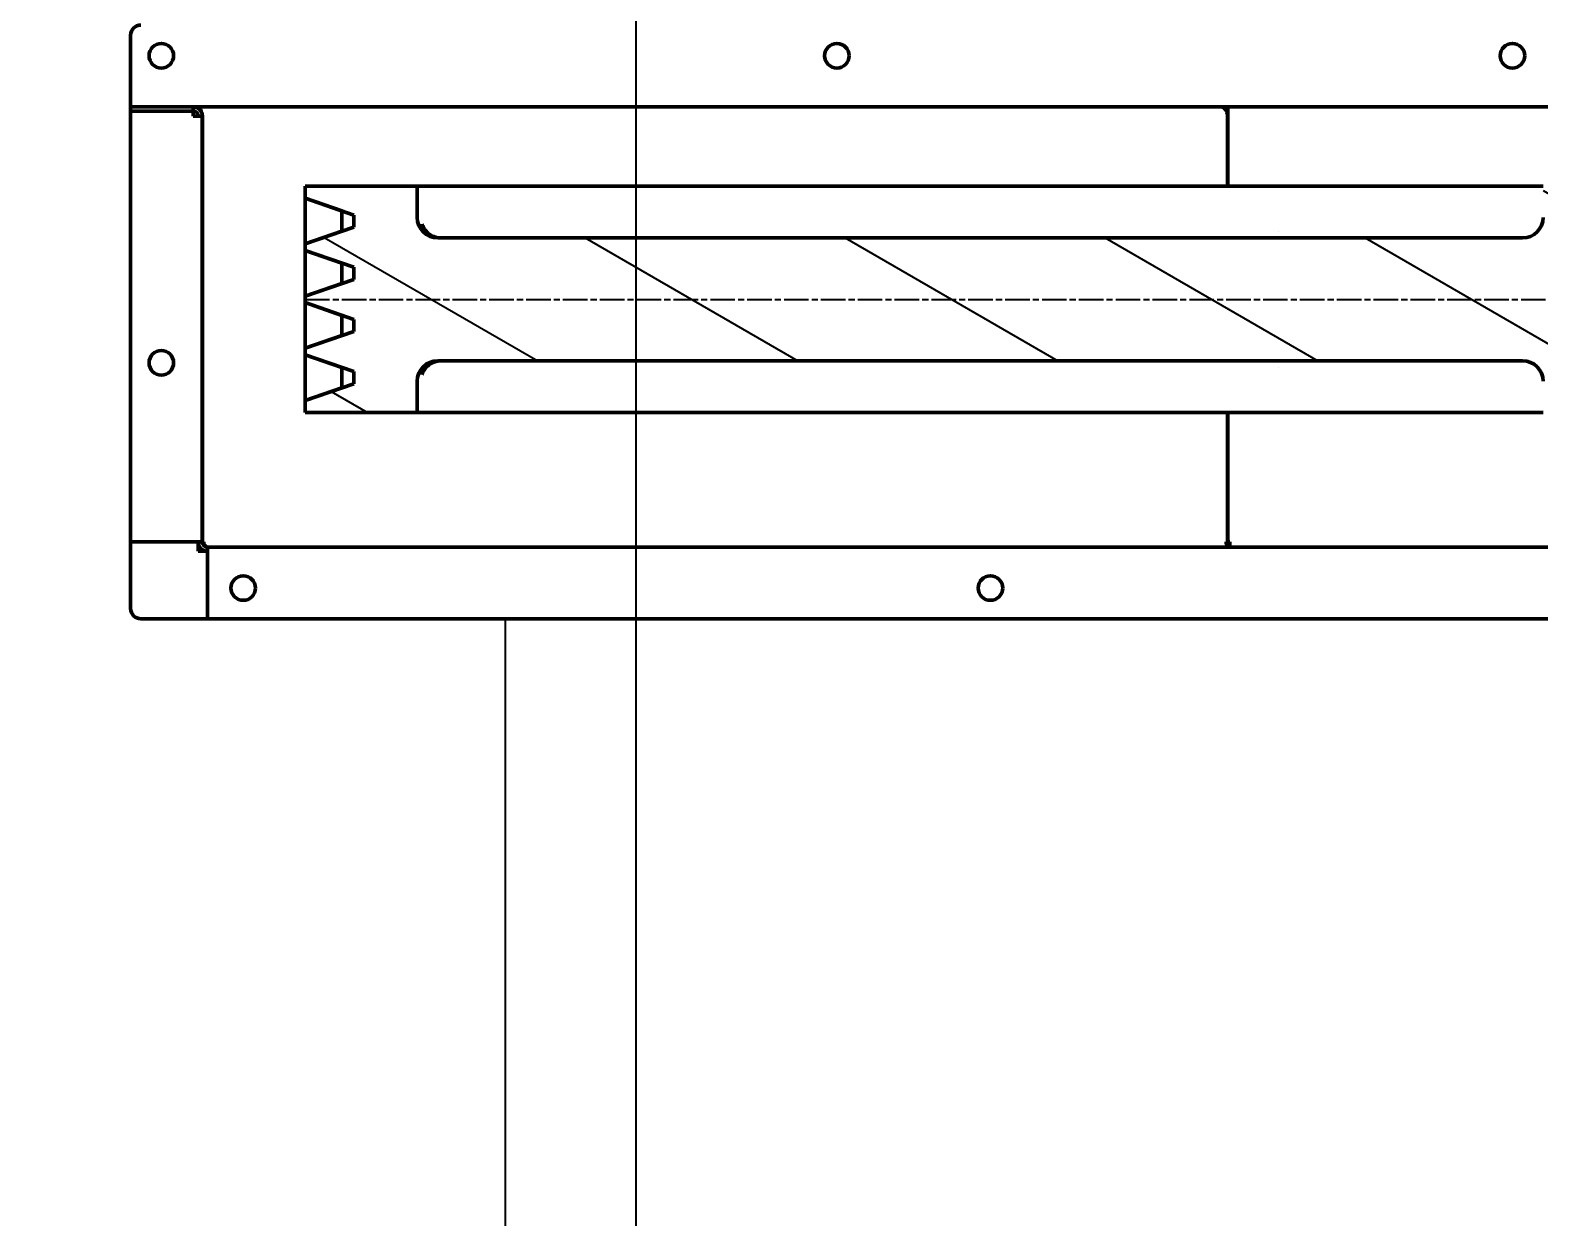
# Model space of a CAD drawing. Header units: millimetres. Extents: x 39335 to 110675, y -13954 to 36506.
# Drawn here: x 51613 to 52350, y 20642 to 21221 of the extents above; entities that cross this region are included whole.
import ezdxf

# ---------------------------------------------------------------- set-up
doc = ezdxf.new("R2010")
doc.units = ezdxf.units.MM
doc.linetypes.add('AM_ISO08W050', pattern=[18, 12, -1.5, 3, -1.5])
for name, color, linetype, lineweight in [('AM_0', 7, 'Continuous', 50), ('AM_7', 4, 'AM_ISO08W050', 25), ('AM_8', 1, 'Continuous', 25), ('CAXA4', 3, 'Continuous', 25), ('RED', 1, 'Continuous', 9)]:
    doc.layers.add(name, color=color, linetype=linetype, lineweight=lineweight)
doc.styles.add('\\M+5B1EA\\M+5D7BC', font='', dxfattribs={"width": 0.667})
doc.styles.get('\\M+5B1EA\\M+5D7BC').set_extended_font_data('FangSong_GB2312')
doc.dimstyles.new('\\M+5B1EA\\M+5D7BC', dxfattribs={"dimscale": 35, "dimtxt": 3.5, "dimasz": 4, "dimexe": 2, "dimexo": 0, "dimtad": 1, "dimdec": 1, "dimdsep": 46, "dimtxsty": '\\M+5B1EA\\M+5D7BC', "dimcen": 0, "dimdle": 6, "dimazin": 2, "dimtfac": 1, "dimtdec": 1, "dimtmove": 0, "dimatfit": 3, "dimfxl": 0, "dimtolj": 1, "dimtzin": 0, "dimarcsym": 0})
pattern_1 = [(150.00024553567, (3729991.665609546, -134858.1113318948), (-31.74976433404117, -54.99274920144335), [])]

# ---------------------------------------------------------------- blocks, each defined once
blk = doc.blocks.new('*D253')
at = {"layer": 'CAXA4', "color": 0, "lineweight": -2, "transparency": 16777216}
for p, q in [((51357.03586184644, 24575.28649257735), (51978.73758197518, 24575.28649257735)), ((51908.73758197518, 24435.28649257735), (51908.73758197518, 19745.28649257735)), ((51051.93443427599, 19605.28649257735), (51978.73758197518, 19605.28649257735))]:
    blk.add_line(p, q, dxfattribs=at)
at = {"layer": 'CAXA4', "color": 0, "transparency": 16777216}
for points in [[(51885.40424864185, 24435.28649257735), (51932.07091530852, 24435.28649257735), (51908.73758197518, 24575.28649257735)], [(51885.40424864185, 19745.28649257735), (51932.07091530852, 19745.28649257735), (51908.73758197518, 19605.28649257735)]]:
    blk.add_solid(points, dxfattribs=at)
at = {"layer": 'DEFPOINTS', "color": 0, "transparency": 16777216}
for p in [(51357.03586184644, 24575.28649257735), (51051.93443427599, 19605.28649257735), (51908.73758197518, 19605.28649257735)]:
    blk.add_point(p, dxfattribs=at)
at = {"layer": 'CAXA4', "color": 0, "transparency": 16777216, "insert": (51824.31739097927, 23812.09305792081), "char_height": 122.5, "attachment_point": 5, "rotation": 90, "style": '\\M+5B1EA\\M+5D7BC'}
blk.add_mtext('\\A1;4970', dxfattribs=at)
blk = doc.blocks.new('*D277')
at = {"layer": 'CAXA4', "color": 0, "lineweight": -2, "transparency": 16777216}
for p, q in [((52011.55239663497, 24574.90764775662), (48009.00338881684, 24574.90764775662)), ((48079.00338881684, 24434.90764775662), (48079.00338881684, 19554.9076477571)), ((49850.17179987152, 19414.9076477571), (48009.00338881684, 19414.9076477571))]:
    blk.add_line(p, q, dxfattribs=at)
at = {"layer": 'CAXA4', "color": 0, "transparency": 16777216}
for points in [[(48055.6700554835, 24434.90764775662), (48102.33672215018, 24434.90764775662), (48079.00338881684, 24574.90764775662)], [(48055.6700554835, 19554.9076477571), (48102.33672215018, 19554.9076477571), (48079.00338881684, 19414.9076477571)]]:
    blk.add_solid(points, dxfattribs=at)
at = {"layer": 'DEFPOINTS', "color": 0, "transparency": 16777216}
for p in [(52011.55239663497, 24574.90764775662), (48079.00338881684, 19414.9076477571), (49850.17179987152, 19414.9076477571)]:
    blk.add_point(p, dxfattribs=at)
at = {"layer": 'CAXA4', "color": 0, "transparency": 16777216, "insert": (47994.58319782093, 23944.67066460417), "char_height": 122.5, "attachment_point": 5, "rotation": 90, "style": '\\M+5B1EA\\M+5D7BC'}
blk.add_mtext('\\A1;5160', dxfattribs=at)
blk = doc.blocks.new('rgqwefw')
at = {"layer": 'AM_8'}
h = blk.add_hatch(dxfattribs=at)
h.set_pattern_fill('ANSI31', color=256, scale=508, angle=105.00024553567, style=0)
h.set_pattern_definition(pattern_1)
edge = h.paths.add_edge_path()
edge.add_line((3735161.850736931, -122871.3859183454), (3735161.850736931, -122894.8859183454))
edge.add_line((3735161.850736931, -122894.8859183454), (3735272.850736931, -122894.8859183454))
edge.add_line((3735272.850736931, -122894.8859183454), (3735281.731442047, -122767.8859183454))
edge.add_line((3735281.731442047, -122767.8859183454), (3735161.850736931, -122767.8859183454))
edge.add_line((3735161.850736931, -122767.8859183454), (3735161.850736931, -122791.3859183454))
edge.add_ellipse((3735151.850736931, -122791.3859183454), major_axis=(9.999999999999927, 1.432e-13), ratio=1, start_angle=269.9999999999988, end_angle=360, ccw=False)
edge.add_line((3735151.850736931, -122801.3859183454), (3734621.850736931, -122801.3859183454))
edge.add_ellipse((3734621.850736931, -122791.3859183454), major_axis=(1.432e-13, -9.99999999999986), ratio=1, start_angle=269.9999999999984, end_angle=360.0000000000008, ccw=False)
edge.add_line((3734611.850736931, -122791.3859183454), (3734611.850736931, -122776.1359183454))
edge.add_line((3734611.850736931, -122776.1359183454), (3734557.050736931, -122776.1359183454))
edge.add_line((3734557.050736931, -122776.1359183454), (3734557.050736931, -122781.9831458016))
edge.add_line((3734557.050736931, -122781.9831458016), (3734575.050736931, -122788.1810428408))
edge.add_line((3734575.050736931, -122788.1810428408), (3734580.850736931, -122790.1781429979))
edge.add_line((3734580.850736931, -122790.1781429979), (3734580.850736931, -122796.0936936929))
edge.add_line((3734580.850736931, -122796.0936936929), (3734575.050736931, -122798.09079385))
edge.add_line((3734575.050736931, -122798.09079385), (3734557.050736931, -122804.2886908892))
edge.add_line((3734557.050736931, -122804.2886908892), (3734557.050736931, -122807.4831458016))
edge.add_line((3734557.050736931, -122807.4831458016), (3734575.050736931, -122813.6810428408))
edge.add_line((3734575.050736931, -122813.6810428408), (3734580.850736931, -122815.6781429979))
edge.add_line((3734580.850736931, -122815.6781429979), (3734580.850736931, -122821.5936936929))
edge.add_line((3734580.850736931, -122821.5936936929), (3734575.050736931, -122823.59079385))
edge.add_line((3734575.050736931, -122823.59079385), (3734557.050736931, -122829.7886908892))
edge.add_line((3734557.050736931, -122829.7886908892), (3734557.050736931, -122832.9831458016))
edge.add_line((3734557.050736931, -122832.9831458016), (3734575.050736931, -122839.1810428408))
edge.add_line((3734575.050736931, -122839.1810428408), (3734580.850736931, -122841.1781429979))
edge.add_line((3734580.850736931, -122841.1781429979), (3734580.850736931, -122847.0936936929))
edge.add_line((3734580.850736931, -122847.0936936929), (3734575.050736931, -122849.09079385))
edge.add_line((3734575.050736931, -122849.09079385), (3734557.050736931, -122855.2886908892))
edge.add_line((3734557.050736931, -122855.2886908892), (3734557.050736931, -122858.4831458016))
edge.add_line((3734557.050736931, -122858.4831458016), (3734575.050736931, -122864.6810428408))
edge.add_line((3734575.050736931, -122864.6810428408), (3734580.850736931, -122866.6781429979))
edge.add_line((3734580.850736931, -122866.6781429979), (3734580.850736931, -122872.5936936929))
edge.add_line((3734580.850736931, -122872.5936936929), (3734575.050736931, -122874.59079385))
edge.add_line((3734575.050736931, -122874.59079385), (3734557.050736931, -122880.7886908892))
edge.add_line((3734557.050736931, -122880.7886908892), (3734557.050736931, -122886.6359183454))
edge.add_line((3734557.050736931, -122886.6359183454), (3734611.850736931, -122886.6359183454))
edge.add_line((3734611.850736931, -122886.6359183454), (3734611.850736931, -122871.3859183454))
edge.add_ellipse((3734621.850736931, -122871.3859183454), major_axis=(-9.99999999999986, -1.432e-13), ratio=1, start_angle=269.9999999999984, end_angle=360, ccw=False)
edge.add_line((3734621.850736931, -122861.3859183454), (3735151.850736931, -122861.3859183454))
edge.add_ellipse((3735151.850736931, -122871.3859183454), major_axis=(-7.22e-14, 9.99999999999986), ratio=1, start_angle=269.9999999999988, end_angle=360.0000000000002, ccw=False)
edge = h.paths.add_edge_path()
edge.add_line((3735561.850736931, -122791.3859183454), (3735561.850736931, -122767.8859183454))
edge.add_line((3735561.850736931, -122767.8859183454), (3735441.970031814, -122767.8859183454))
edge.add_line((3735441.970031814, -122767.8859183454), (3735450.850736931, -122894.8859183454))
edge.add_line((3735450.850736931, -122894.8859183454), (3735561.850736931, -122894.8859183454))
edge.add_line((3735561.850736931, -122894.8859183454), (3735561.850736931, -122871.3859183454))
edge.add_ellipse((3735571.850736931, -122871.3859183454), major_axis=(-9.999999999999927, -1.432e-13), ratio=1, start_angle=269.9999999999988, end_angle=360, ccw=False)
edge.add_line((3735571.850736931, -122861.3859183454), (3736101.850736931, -122861.3859183454))
edge.add_ellipse((3736101.850736931, -122871.3859183454), major_axis=(-1.432e-13, 9.99999999999986), ratio=1, start_angle=269.9999999999984, end_angle=360, ccw=False)
edge.add_line((3736111.850736931, -122871.3859183454), (3736111.850736931, -122886.6359183454))
edge.add_line((3736111.850736931, -122886.6359183454), (3736166.65073693, -122886.6359183454))
edge.add_line((3736166.65073693, -122886.6359183454), (3736166.65073693, -122880.7886908892))
edge.add_line((3736166.65073693, -122880.7886908892), (3736142.850736931, -122872.5936936929))
edge.add_line((3736142.850736931, -122872.5936936929), (3736142.850736931, -122866.6781429979))
edge.add_line((3736142.850736931, -122866.6781429979), (3736166.65073693, -122858.4831458016))
edge.add_line((3736166.65073693, -122858.4831458016), (3736166.65073693, -122855.2886908892))
edge.add_line((3736166.65073693, -122855.2886908892), (3736142.850736931, -122847.0936936929))
edge.add_line((3736142.850736931, -122847.0936936929), (3736142.850736931, -122841.1781429979))
edge.add_line((3736142.850736931, -122841.1781429979), (3736166.65073693, -122832.9831458016))
edge.add_line((3736166.65073693, -122832.9831458016), (3736166.65073693, -122829.7886908892))
edge.add_line((3736166.65073693, -122829.7886908892), (3736142.850736931, -122821.5936936929))
edge.add_line((3736142.850736931, -122821.5936936929), (3736142.850736931, -122815.6781429979))
edge.add_line((3736142.850736931, -122815.6781429979), (3736166.65073693, -122807.4831458016))
edge.add_line((3736166.65073693, -122807.4831458016), (3736166.65073693, -122804.2886908892))
edge.add_line((3736166.65073693, -122804.2886908892), (3736142.850736931, -122796.0936936929))
edge.add_line((3736142.850736931, -122796.0936936929), (3736142.850736931, -122790.1781429979))
edge.add_line((3736142.850736931, -122790.1781429979), (3736166.65073693, -122781.9831458016))
edge.add_line((3736166.65073693, -122781.9831458016), (3736166.65073693, -122776.1359183454))
edge.add_line((3736166.65073693, -122776.1359183454), (3736111.850736931, -122776.1359183454))
edge.add_line((3736111.850736931, -122776.1359183454), (3736111.850736931, -122791.3859183454))
edge.add_ellipse((3736101.850736931, -122791.3859183454), major_axis=(9.99999999999986, 1.432e-13), ratio=1, start_angle=269.9999999999984, end_angle=360, ccw=False)
edge.add_line((3736101.850736931, -122801.3859183454), (3735571.850736931, -122801.3859183454))
edge.add_ellipse((3735571.850736931, -122791.3859183454), major_axis=(7.22e-14, -9.99999999999986), ratio=1, start_angle=269.9999999999988, end_angle=359.9999999999996, ccw=False)
h = blk.add_hatch(dxfattribs=at)
h.set_pattern_fill('ANSI31', color=256, scale=508, angle=105.00024553567, style=0)
h.set_pattern_definition(pattern_1)
h.paths.add_polyline_path([(3734575.050736931, -122849.09079385), (3734575.050736931, -122839.1810428408), (3734557.050736931, -122832.9831458016), (3734557.050736931, -122855.2886908892)])
h.paths.add_polyline_path([(3738163.15073693, -122839.1810428408), (3738163.15073693, -122849.09079385), (3738181.15073693, -122855.2886908892), (3738181.15073693, -122832.9831458016)])
at = {"layer": 'AM_0'}
for p, q in [((3734471.850736931, -122702.3859183454), (3734471.850736931, -122728.3859183454)), ((3734471.850736931, -122737.3859183454), (3734471.850736931, -122728.3859183454)), ((3734471.850736931, -122737.3859183454), (3734471.850736931, -122739.3859183454)), ((3734502.350736931, -122737.3859183454), (3734471.850736931, -122737.3859183454)), ((3734471.850736931, -122739.3859183454), (3734502.350736931, -122739.3859183454)), ((3734502.350736931, -122739.4566290235), (3734471.850736931, -122739.4566290235)), ((3734471.850736931, -122949.8859183454), (3734471.850736931, -122739.4566290235)), ((3735182.075877732, -122737.3859183454), (3734502.350736931, -122737.3859183454)), ((3734502.350736931, -122739.3859183454), (3734502.350736931, -122737.3859183454)), ((3734502.350736931, -122739.4566290235), (3734502.350736931, -122741.8859183454)), ((3734506.850736931, -122741.8859183454), (3734502.350736931, -122741.8859183454)), ((3734502.389005274, -122737.3859183454), (3734502.389005274, -122737.3860810668)), ((3734503.707024758, -122737.3859183454), (3734503.707024758, -122737.5951744323)), ((3734506.850736931, -122949.8859183454), (3734506.850736931, -122741.8859183454)), ((3734506.889005274, -122741.8859183454), (3734506.889005274, -122949.8859183454)), ((3735005.795911727, -122737.3859183454), (3735005.795911727, -122737.7901096004)), ((3735005.888299681, -122737.3859183454), (3735005.888299681, -122737.852123393)), ((3735007.123643554, -122739.3859183454), (3735007.752260712, -122739.3859183454)), ((3735007.659872758, -122741.8859183454), (3735007.659872758, -122776.1359183454)), ((3735007.752260712, -122737.3859183454), (3735007.752260712, -122741.8859183454)), ((3735007.752260712, -122741.8859183454), (3735007.752260712, -122776.1359183454)), ((3734611.850736931, -122776.1359183454), (3734557.050736931, -122776.1359183454)), ((3734557.050736931, -122776.1359183454), (3734557.050736931, -122781.9831458016)), ((3734611.850736931, -122791.3859183454), (3734611.850736931, -122776.1359183454)), ((3734611.850736931, -122776.1359183454), (3735161.850736931, -122776.1359183454)), ((3734557.050736931, -122781.9831458016), (3734580.850736931, -122790.1781429979)), ((3734575.050736931, -122788.1810428408), (3734557.050736931, -122781.9831458016)), ((3734557.050736931, -122781.9831458016), (3734557.050736931, -122804.2886908892)), ((3734575.050736931, -122798.09079385), (3734575.050736931, -122788.1810428408)), ((3734580.850736931, -122790.1781429979), (3734580.850736931, -122796.0936936929)), ((3734580.850736931, -122796.0936936929), (3734557.050736931, -122804.2886908892)), ((3734557.050736931, -122804.2886908892), (3734575.050736931, -122798.09079385)), ((3735151.850736931, -122801.3859183454), (3734621.850736931, -122801.3859183454)), ((3735032.731339267, -122798.09079385), (3735032.730578214, -122798.09079385)), ((3734557.050736931, -122804.2886908892), (3734557.050736931, -122807.4831458016)), ((3734557.050736931, -122807.4831458016), (3734580.850736931, -122815.6781429979)), ((3734575.050736931, -122813.6810428408), (3734557.050736931, -122807.4831458016)), ((3734557.050736931, -122807.4831458016), (3734557.050736931, -122829.7886908892)), ((3734575.050736931, -122823.59079385), (3734575.050736931, -122813.6810428408)), ((3734580.850736931, -122815.6781429979), (3734580.850736931, -122821.5936936929)), ((3734580.850736931, -122821.5936936929), (3734557.050736931, -122829.7886908892)), ((3734557.050736931, -122829.7886908892), (3734575.050736931, -122823.59079385)), ((3734557.050736931, -122829.7886908892), (3734557.050736931, -122832.9831458016)), ((3734557.050736931, -122832.9831458016), (3734580.850736931, -122841.1781429979)), ((3734575.050736931, -122839.1810428408), (3734557.050736931, -122832.9831458016)), ((3734557.050736931, -122832.9831458016), (3734557.050736931, -122855.2886908892)), ((3734575.050736931, -122849.09079385), (3734575.050736931, -122839.1810428408)), ((3734580.850736931, -122841.1781429979), (3734580.850736931, -122847.0936936929)), ((3734580.850736931, -122847.0936936929), (3734557.050736931, -122855.2886908892)), ((3734557.050736931, -122855.2886908892), (3734575.050736931, -122849.09079385)), ((3734557.050736931, -122855.2886908892), (3734557.050736931, -122858.4831458016)), ((3734557.050736931, -122858.4831458016), (3734580.850736931, -122866.6781429979)), ((3734575.050736931, -122864.6810428408), (3734557.050736931, -122858.4831458016)), ((3734557.050736931, -122858.4831458016), (3734557.050736931, -122880.7886908892)), ((3734575.050736931, -122874.59079385), (3734575.050736931, -122864.6810428408)), ((3734580.850736931, -122866.6781429979), (3734580.850736931, -122872.5936936929)), ((3734621.850736931, -122861.3859183454), (3735151.850736931, -122861.3859183454)), ((3735032.731339803, -122864.6810428408), (3735032.730578239, -122864.6810428408)), ((3734580.850736931, -122872.5936936929), (3734557.050736931, -122880.7886908892)), ((3734557.050736931, -122880.7886908892), (3734575.050736931, -122874.59079385)), ((3734611.850736931, -122886.6359183454), (3734611.850736931, -122871.3859183454)), ((3734557.050736931, -122880.7886908892), (3734557.050736931, -122886.6359183454)), ((3734557.050736931, -122886.6359183454), (3734611.850736931, -122886.6359183454)), ((3734611.850736931, -122886.6359183454), (3735161.850736931, -122886.6359183454)), ((3735007.659872758, -122886.6359183454), (3735007.659872758, -122949.8859183454)), ((3735007.752260712, -122886.6359183454), (3735007.752260712, -122949.8859183454)), ((3734502.350736931, -122949.8859183454), (3734471.850736931, -122949.8859183454)), ((3734504.850736931, -122949.8859183454), (3734471.850736931, -122949.8859183454)), ((3734471.850736931, -122949.8859183454), (3734471.850736931, -122982.3859183454)), ((3734504.850736931, -122949.8859183454), (3734506.850736931, -122949.8859183454)), ((3734504.850736931, -122954.3859183454), (3734504.850736931, -122949.8859183454)), ((3734509.350736931, -122954.3859183454), (3734504.850736931, -122954.3859183454)), ((3734506.889005274, -122949.8859183454), (3734506.850736931, -122949.8859183454)), ((3734506.889005274, -122949.8859183454), (3734507.582969978, -122949.8859183454)), ((3734509.350736931, -122954.3859183454), (3734509.350736931, -122952.3859183454)), ((3735307.350736931, -122952.3859183454), (3734509.350736931, -122952.3859183454)), ((3734509.350736931, -122987.3859183454), (3734509.350736931, -122954.3859183454)), ((3735006.965908055, -122949.8859183454), (3735007.659872758, -122949.8859183454)), ((3735007.752260712, -122949.8859183454), (3735008.733675007, -122949.8859183454)), ((3735008.733675007, -122949.8859183454), (3735008.733675007, -122952.3859183454)), ((3734509.350736931, -122956.8859183454), (3734509.350736931, -122987.3859183454)), ((3734476.850736931, -122987.3859183454), (3734509.350736931, -122987.3859183454)), ((3734509.350736931, -122987.3859183454), (3735309.780026252, -122987.3859183454))]:
    blk.add_line(p, q, dxfattribs=at)
for centre in [(3734486.850736931, -122712.3859183454), (3734816.850736931, -122712.3859183454), (3735146.850736931, -122712.3859183454), (3734486.850736931, -122862.3859183454), (3734526.850736931, -122972.3859183454), (3734891.850736931, -122972.3859183454)]:
    blk.add_circle(centre, 6, dxfattribs=at)
for centre, radius, start, end in [((3734476.850736931, -122702.3859183454), 4.999999999999856, 90, 180), ((3734502.350736931, -122741.8859183454), 4.499999999999579, 56.25101140662992, 90), ((3734502.350736931, -122741.8859183454), 2.499999999999857, 0, 90), ((3734502.350736931, -122741.8859183454), 4.499999999999886, 0, 56.25101140662992), ((3734621.850736931, -122791.3859183454), 9.99999999999986, 180, 270), ((3735151.850736931, -122791.3859183454), 9.999999999999927, 270, 0), ((3734621.850736931, -122871.3859183454), 9.99999999999986, 90, 180), ((3735151.850736931, -122871.3859183454), 9.99999999999986, 0, 90), ((3734509.350736931, -122949.8859183454), 4.499999999999459, 180, 270), ((3734509.350736931, -122949.8859183454), 2.5, 180, 270), ((3734476.850736931, -122982.3859183454), 4.999999999999856, 180, 270)]:
    blk.add_arc(centre, radius, start, end, dxfattribs=at)
for centre, major_axis, ratio, start_param, end_param in [((3734503.707024758, -122741.8859183454), (-1.2167e-12, 4.499999999998559), 0.7071067811865712, 4.712388980384813, 6.283185307179049), ((3735004.477892243, -122741.8859183454), (-1.2817e-12, 4.500000000002175), 0.7071067811865555, 4.712388980384803, 6.283185307178988)]:
    blk.add_ellipse(centre, major_axis=major_axis, ratio=ratio, start_param=start_param, end_param=end_param, dxfattribs=at)
for points, knots in [([(3734614.251918578, -122794.6490614102), (3734614.251918578, -122794.6490614102), (3734614.252364554, -122794.6510194755), (3734614.257437931, -122794.6722718892), (3734614.270774198, -122794.727945307), (3734614.322788605, -122794.9039819155), (3734614.352997634, -122795.0006662448), (3734614.463203189, -122795.3156588027), (3734614.565525307, -122795.5789735656), (3734614.835055916, -122796.1511974813), (3734615.000283907, -122796.461128986), (3734615.422020945, -122797.1420446665), (3734615.692418609, -122797.5191601868), (3734616.434547822, -122798.4048556492), (3734616.948216212, -122798.9020267764), (3734618.250911521, -122799.9058402345), (3734619.091171705, -122800.3793945469), (3734620.936127618, -122801.0923939169), (3734621.97271183, -122801.3149531799), (3734623.184555831, -122801.3810311258), (3734623.36324398, -122801.3859183454), (3734623.541858479, -122801.3859183454)], [2.358176646282982, 2.358176646282982, 2.358176646282982, 2.358176646282982, 2.386487755939716, 2.386487755939716, 2.507006224106407, 2.507006224106407, 2.591259676803288, 2.591259676803288, 2.727592893834171, 2.727592893834171, 2.853983920063583, 2.853983920063583, 3.003338460256138, 3.003338460256138, 3.222046410800461, 3.222046410800461, 3.509550682872268, 3.509550682872268, 3.822947341805349, 3.822947341805349, 3.877031699911771, 3.877031699911771, 3.877031699911771, 3.877031699911771]), ([(3734623.541858479, -122861.3859183454), (3734622.473241752, -122861.3859183454), (3734621.39082665, -122861.5641183174), (3734619.380779861, -122862.2410042868), (3734618.425285529, -122862.7464011374), (3734616.777551167, -122863.9882209451), (3734616.056729516, -122864.7464200439), (3734615.277527054, -122865.8502401721), (3734615.07513926, -122866.1816798729), (3734614.795800131, -122866.7026817143), (3734614.698704671, -122866.9045549748), (3734614.493598619, -122867.3699400563), (3734614.407354206, -122867.6091816911), (3734614.302528304, -122867.9290152593), (3734614.276130788, -122868.0273494937), (3734614.255085708, -122868.1087391939), (3734614.251921011, -122868.1228045242), (3734614.251921011, -122868.1228045242)], [0, 0, 0, 0, 0.3235769569231153, 0.3235769569231153, 0.6438482350937103, 0.6438482350937103, 0.9580655925379088, 0.9580655925379088, 1.089128087465649, 1.089128087465649, 1.178094040613345, 1.178094040613345, 1.31602179389341, 1.31602179389341, 1.441555444932191, 1.441555444932191, 1.517283491519595, 1.517283491519595, 1.517283491519595, 1.517283491519595]), ([(3734507.582969978, -122949.8859183454), (3734507.582969978, -122950.7810721282), (3734507.951977673, -122951.6574276947), (3734508.508485504, -122952.0839231382), (3734508.765767506, -122952.2810984435), (3734509.058105628, -122952.3859183454), (3734509.350736931, -122952.3859183454)], [-1, -1, -1, -1, -0.3161528830648254, -0.3161528830648254, -0.3161528830648254, 0, 0, 0, 0]), ([(3735006.965908055, -122949.8859183454), (3735006.965908055, -122950.7810721282), (3735007.33491575, -122951.6574276948), (3735007.891423581, -122952.0839231382), (3735008.148705583, -122952.2810984435), (3735008.441043705, -122952.3859183454), (3735008.733675007, -122952.3859183454)], [-1, -1, -1, -1, -0.3161528830552187, -0.3161528830552187, -0.3161528830552187, 0, 0, 0, 0])]:
    blk.add_open_spline(points, degree=3, knots=knots, dxfattribs=at)
at = {"layer": 'AM_7'}
blk.add_line((3734557.050736931, -122831.3859183454), (3738302.693049769, -122831.3859183454), dxfattribs=at)
at = {"layer": 'AM_7', "ltscale": 33.78176498413086}
blk.add_line((3734654.743955744, -122987.3859183454), (3734654.743955744, -124506.3859183454), dxfattribs=at)

msp = doc.modelspace()

# ---------------------------------------------------------------- block references
at = {"layer": 'RED'}
msp.add_blockref('rgqwefw', (-3682809.916302654, 143921.2935661025), dxfattribs=at)

# ---------------------------------------------------------------- dimensions: what is measured, and where the dimension line sits
at = {"layer": 'CAXA4', "color": 253}
dim = msp.add_linear_dim(base=(48079.00338881684, 19414.9076477571), p1=(52011.55239663494, 24574.90764775661), p2=(49850.17179987149, 19414.90764775709), angle=90, dimstyle='\\M+5B1EA\\M+5D7BC', dxfattribs=at)
dim.commit()
dim.dimension.update_dxf_attribs({"geometry": '*D277', "text_midpoint": (48079.00338881684, 23944.67066460417), "dimtype": 160})
at = {"layer": 'CAXA4'}
dim = msp.add_linear_dim(base=(51908.73758197518, 19605.28649257735), p1=(51357.03586184641, 24575.28649257735), p2=(51051.93443427596, 19605.28649257735), angle=90, dimstyle='\\M+5B1EA\\M+5D7BC', dxfattribs=at)
dim.commit()
dim.dimension.update_dxf_attribs({"geometry": '*D253', "text_midpoint": (51908.73758197518, 23812.09305792081), "dimtype": 160})

doc.saveas('drawing.dxf')
